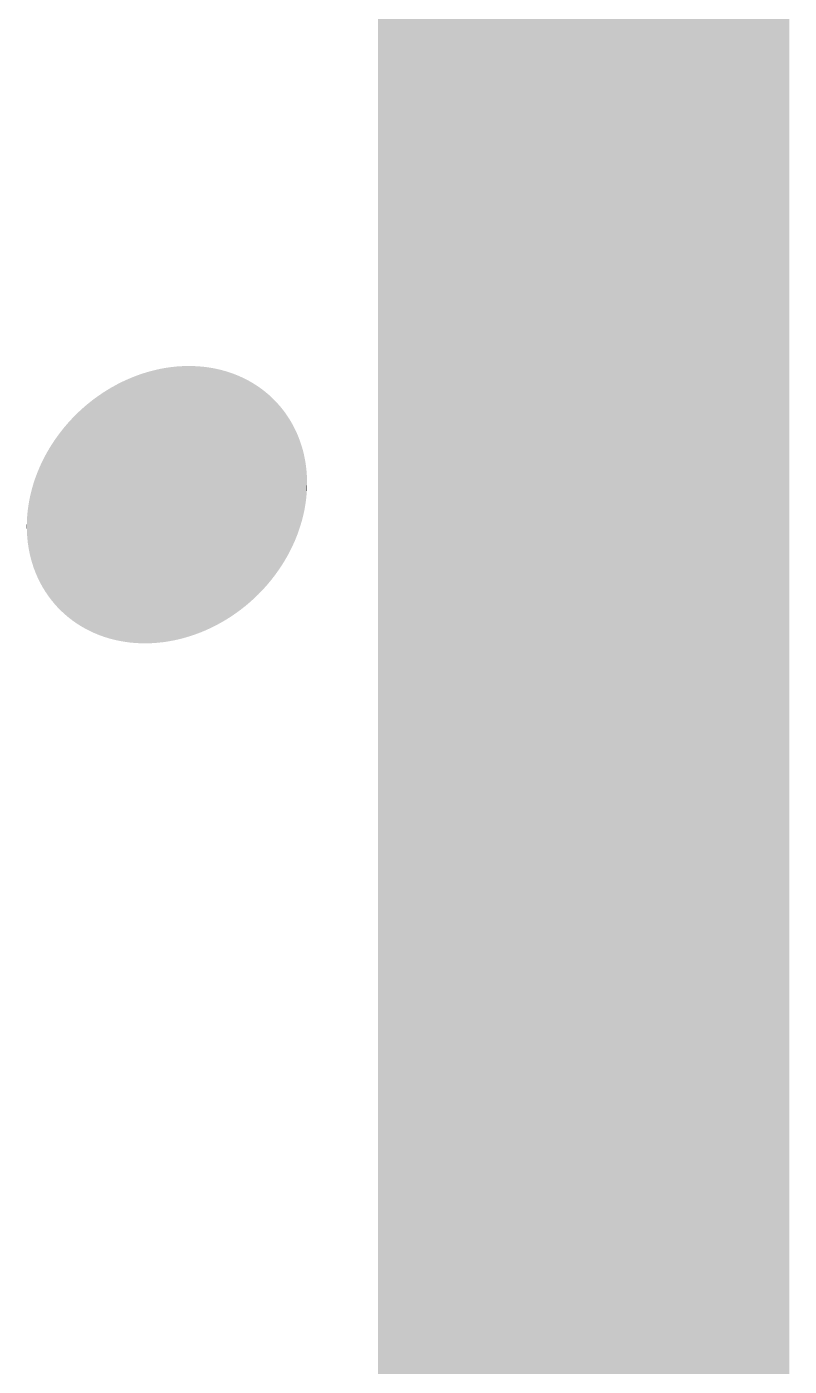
# Model space of a CAD drawing. Extents: x 561.2 to 579.4, y 765.1 to 808.4.
# Drawn here: x 570.9084 to 571.1865, y 772.4378 to 772.9265 of the extents above; entities that cross this region are included whole.
import ezdxf

# ---------------------------------------------------------------- set-up
doc = ezdxf.new("R2010")
doc.units = 0

# ---------------------------------------------------------------- blocks, each defined once
blk = doc.blocks.new('1_24_3')
at = {"color": 0, "linetype": 'Continuous'}
for points in [[(0.6503, 0.82044), (0.65007, 0.82044), (0.65007, -0.58277)], [(0.6503, 0.82044), (0.6503, -0.58432), (0.65007, -0.58277)], [(0.65049, 0.82044), (0.6503, 0.82044), (0.6503, -0.58432)], [(0.65049, 0.82044), (0.65049, -0.58631), (0.6503, -0.58432)], [(0.65059, 0.82044), (0.65049, 0.82044), (0.65049, -0.58631)], [(0.65059, 0.82044), (0.65059, -0.58832), (0.65049, -0.58631)], [(0.71926, 0.82044), (0.65059, 0.82044), (0.65059, -0.77956)], [(0.71926, 0.82044), (0.71926, -0.77956), (0.65059, -0.77956)], [(0.72189, 0.82064), (0.71926, 0.82044), (0.71926, -0.77956)], [(0.72189, 0.82064), (0.72189, -0.77956), (0.71926, -0.77956)], [(0.72453, 0.82074), (0.72189, 0.82064), (0.72189, -0.77956)], [(0.72453, 0.82074), (0.72453, -0.77956), (0.72189, -0.77956)], [(0.72717, 0.82075), (0.72453, 0.82074), (0.72453, -0.77956)], [(0.72717, 0.82075), (0.72717, -0.77956), (0.72453, -0.77956)], [(0.7298, 0.82067), (0.72717, 0.82075), (0.72717, -0.77956)], [(0.7298, 0.82067), (0.7298, -0.77956), (0.72717, -0.77956)], [(0.73244, 0.8205), (0.7298, 0.82067), (0.7298, -0.77956)], [(0.73244, 0.8205), (0.73244, -0.77956), (0.7298, -0.77956)], [(0.73507, 0.82023), (0.73244, 0.8205), (0.73244, -0.77956)], [(0.73507, 0.82023), (0.73507, -0.77956), (0.73244, -0.77956)], [(0.73669, 0.82), (0.73507, 0.82023), (0.73507, -0.77956)], [(0.73669, 0.82), (0.73669, -0.77956), (0.73507, -0.77956)], [(0.73768, 0.81986), (0.73669, 0.82), (0.73669, -0.77956)], [(0.73768, 0.81986), (0.73768, -0.77967), (0.73669, -0.77956)], [(0.739, 0.81963), (0.73768, 0.81986), (0.73768, -0.77967)], [(0.739, 0.81963), (0.739, -0.77981), (0.73768, -0.77967)], [(0.74028, 0.81941), (0.739, 0.81963), (0.739, -0.77981)], [(0.74028, 0.81941), (0.74028, -0.77989), (0.739, -0.77981)], [(0.74133, 0.81919), (0.74028, 0.81941), (0.74028, -0.77989)], [(0.74133, 0.81919), (0.74133, -0.77996), (0.74028, -0.77989)], [(0.74286, 0.81886), (0.74133, 0.81919), (0.74133, -0.77996)], [(0.74286, 0.81886), (0.74286, -0.78), (0.74133, -0.77996)], [(0.74366, 0.81866), (0.74286, 0.81886), (0.74286, -0.78)], [(0.74366, 0.81866), (0.74366, -0.78002), (0.74286, -0.78)], [(0.74543, 0.81822), (0.74366, 0.81866), (0.74366, -0.78002)], [(0.74543, 0.81822), (0.74543, -0.77999), (0.74366, -0.78002)], [(0.74599, 0.81806), (0.74543, 0.81822), (0.74543, -0.77999)], [(0.74599, 0.81806), (0.74599, -0.77998), (0.74543, -0.77999)], [(0.74796, 0.81749), (0.74599, 0.81806), (0.74599, -0.77998)], [(0.74796, 0.81749), (0.74796, -0.77986), (0.74599, -0.77998)], [(0.74831, 0.81738), (0.74796, 0.81749), (0.74796, -0.77986)], [(0.74831, 0.81738), (0.74831, -0.77984), (0.74796, -0.77986)], [(0.75047, 0.81667), (0.74831, 0.81738), (0.74831, -0.77984)], [(0.75047, 0.81667), (0.75047, -0.77962), (0.74831, -0.77984)], [(0.75063, 0.81661), (0.75047, 0.81667), (0.75047, -0.77962)], [(0.75063, 0.81661), (0.75063, -0.77961), (0.75047, -0.77962)], [(0.75293, 0.81577), (0.75063, 0.81661), (0.75063, -0.77961)], [(0.75293, 0.81577), (0.75293, -0.77928), (0.75063, -0.77961)], [(0.75295, 0.81576), (0.75293, 0.81577), (0.75293, -0.77928)], [(0.75295, 0.81576), (0.75295, -0.77927), (0.75293, -0.77928)], [(0.75522, 0.81483), (0.75295, 0.81576), (0.75295, -0.77927)], [(0.75522, 0.81483), (0.75522, -0.77885), (0.75295, -0.77927)], [(0.7554, 0.81476), (0.75522, 0.81483), (0.75522, -0.77885)], [(0.7554, 0.81476), (0.7554, -0.77881), (0.75522, -0.77885)], [(0.75749, 0.81382), (0.7554, 0.81476), (0.7554, -0.77881)], [(0.75749, 0.81382), (0.75749, -0.77833), (0.7554, -0.77881)], [(0.7578, 0.81368), (0.75749, 0.81382), (0.75749, -0.77833)], [(0.7578, 0.81368), (0.7578, -0.77825), (0.75749, -0.77833)], [(0.75974, 0.81272), (0.7578, 0.81368), (0.7578, -0.77825)], [(0.75974, 0.81272), (0.75974, -0.77772), (0.7578, -0.77825)], [(0.76017, 0.81251), (0.75974, 0.81272), (0.75974, -0.77772)], [(0.76017, 0.81251), (0.76017, -0.77758), (0.75974, -0.77772)], [(0.76196, 0.81155), (0.76017, 0.81251), (0.76017, -0.77758)], [(0.76196, 0.81155), (0.76196, -0.77701), (0.76017, -0.77758)], [(0.7625, 0.81126), (0.76196, 0.81155), (0.76196, -0.77701)], [(0.7625, 0.81126), (0.7625, -0.77682), (0.76196, -0.77701)], [(0.76415, 0.81029), (0.7625, 0.81126), (0.7625, -0.77682)], [(0.76415, 0.81029), (0.76415, -0.77622), (0.7625, -0.77682)], [(0.76477, 0.80993), (0.76415, 0.81029), (0.76415, -0.77622)], [(0.76477, 0.80993), (0.76477, -0.77596), (0.76415, -0.77622)], [(0.7663, 0.80896), (0.76477, 0.80993), (0.76477, -0.77596)], [(0.7663, 0.80896), (0.7663, -0.77533), (0.76477, -0.77596)], [(0.767, 0.80851), (0.7663, 0.80896), (0.7663, -0.77533)], [(0.767, 0.80851), (0.767, -0.77501), (0.7663, -0.77533)], [(0.76842, 0.80754), (0.767, 0.80851), (0.767, -0.77501)], [(0.76842, 0.80754), (0.76842, -0.77436), (0.767, -0.77501)], [(0.76918, 0.80702), (0.76842, 0.80754), (0.76842, -0.77436)], [(0.76918, 0.80702), (0.76918, -0.77396), (0.76842, -0.77436)], [(0.77049, 0.80605), (0.76918, 0.80702), (0.76918, -0.77396)], [(0.77049, 0.80605), (0.77049, -0.77329), (0.76918, -0.77396)], [(0.77131, 0.80545), (0.77049, 0.80605), (0.77049, -0.77329)], [(0.77131, 0.80545), (0.77131, -0.77283), (0.77049, -0.77329)], [(0.77252, 0.80449), (0.77131, 0.80545), (0.77131, -0.77283)], [(0.77252, 0.80449), (0.77252, -0.77215), (0.77131, -0.77283)], [(0.77337, 0.80381), (0.77252, 0.80449), (0.77252, -0.77215)], [(0.77337, 0.80381), (0.77337, -0.77162), (0.77252, -0.77215)], [(0.7745, 0.80285), (0.77337, 0.80381), (0.77337, -0.77162)], [(0.7745, 0.80285), (0.7745, -0.77092), (0.77337, -0.77162)], [(0.77538, 0.80209), (0.7745, 0.80285), (0.7745, -0.77092)], [(0.77538, 0.80209), (0.77538, -0.77032), (0.7745, -0.77092)], [(0.77642, 0.80114), (0.77538, 0.80209), (0.77538, -0.77032)], [(0.77642, 0.80114), (0.77642, -0.76961), (0.77538, -0.77032)], [(0.77732, 0.80031), (0.77642, 0.80114), (0.77642, -0.76961)], [(0.77732, 0.80031), (0.77732, -0.76894), (0.77642, -0.76961)], [(0.77829, 0.79935), (0.77732, 0.80031), (0.77732, -0.76894)], [(0.77829, 0.79935), (0.77829, -0.76822), (0.77732, -0.76894)], [(0.7792, 0.79845), (0.77829, 0.79935), (0.77829, -0.76822)], [(0.7792, 0.79845), (0.7792, -0.76748), (0.77829, -0.76822)], [(0.7801, 0.7975), (0.7792, 0.79845), (0.7792, -0.76748)], [(0.7801, 0.7975), (0.7801, -0.76675), (0.7792, -0.76748)], [(0.78101, 0.79653), (0.7801, 0.7975), (0.7801, -0.76675)], [(0.78101, 0.79653), (0.78101, -0.76595), (0.7801, -0.76675)], [(0.78185, 0.79558), (0.78101, 0.79653), (0.78101, -0.76595)], [(0.78185, 0.79558), (0.78185, -0.76521), (0.78101, -0.76595)], [(0.78276, 0.79455), (0.78185, 0.79558), (0.78185, -0.76521)], [(0.78276, 0.79455), (0.78276, -0.76434), (0.78185, -0.76521)], [(0.78353, 0.7936), (0.78276, 0.79455), (0.78276, -0.76434)], [(0.78353, 0.7936), (0.78353, -0.7636), (0.78276, -0.76434)], [(0.78443, 0.79251), (0.78353, 0.7936), (0.78353, -0.7636)], [(0.78443, 0.79251), (0.78443, -0.76267), (0.78353, -0.7636)], [(0.78515, 0.79156), (0.78443, 0.79251), (0.78443, -0.76267)], [(0.78515, 0.79156), (0.78515, -0.76192), (0.78443, -0.76267)], [(0.78603, 0.7904), (0.78515, 0.79156), (0.78515, -0.76192)], [(0.78603, 0.7904), (0.78603, -0.76093), (0.78515, -0.76192)], [(0.78669, 0.78946), (0.78603, 0.7904), (0.78603, -0.76093)], [(0.78669, 0.78946), (0.78669, -0.76018), (0.78603, -0.76093)], [(0.78755, 0.78825), (0.78669, 0.78946), (0.78669, -0.76018)], [(0.78755, 0.78825), (0.78755, -0.75913), (0.78669, -0.76018)], [(0.78816, 0.78731), (0.78755, 0.78825), (0.78755, -0.75913)], [(0.78816, 0.78731), (0.78816, -0.75837), (0.78755, -0.75913)], [(0.78899, 0.78604), (0.78816, 0.78731), (0.78816, -0.75837)], [(0.78899, 0.78604), (0.78899, -0.75726), (0.78816, -0.75837)], [(0.78956, 0.7851), (0.78899, 0.78604), (0.78899, -0.75726)], [(0.78956, 0.7851), (0.78956, -0.75651), (0.78899, -0.75726)], [(0.79036, 0.78378), (0.78956, 0.7851), (0.78956, -0.75651)], [(0.79036, 0.78378), (0.79036, -0.75534), (0.78956, -0.75651)], [(0.79087, 0.78285), (0.79036, 0.78378), (0.79036, -0.75534)], [(0.79087, 0.78285), (0.79087, -0.75459), (0.79036, -0.75534)], [(0.79164, 0.78147), (0.79087, 0.78285), (0.79087, -0.75459)], [(0.79164, 0.78147), (0.79164, -0.75336), (0.79087, -0.75459)], [(0.79211, 0.78056), (0.79164, 0.78147), (0.79164, -0.75336)], [(0.79211, 0.78056), (0.79211, -0.75261), (0.79164, -0.75336)], [(0.79284, 0.77912), (0.79211, 0.78056), (0.79211, -0.75261)], [(0.79284, 0.77912), (0.79284, -0.75132), (0.79211, -0.75261)], [(0.79326, 0.77822), (0.79284, 0.77912), (0.79284, -0.75132)], [(0.79326, 0.77822), (0.79326, -0.75059), (0.79284, -0.75132)], [(0.79396, 0.77672), (0.79326, 0.77822), (0.79326, -0.75059)], [(0.79396, 0.77672), (0.79396, -0.74923), (0.79326, -0.75059)], [(0.79432, 0.77585), (0.79396, 0.77672), (0.79396, -0.74923)], [(0.79432, 0.77585), (0.79432, -0.74852), (0.79396, -0.74923)], [(0.79499, 0.77429), (0.79432, 0.77585), (0.79432, -0.74852)], [(0.79499, 0.77429), (0.79499, -0.74709), (0.79432, -0.74852)], [(0.7953, 0.77346), (0.79499, 0.77429), (0.79499, -0.74709)], [(0.7953, 0.77346), (0.7953, -0.7464), (0.79499, -0.74709)], [(0.79593, 0.77183), (0.7953, 0.77346), (0.7953, -0.7464)], [(0.79593, 0.77183), (0.79593, -0.7449), (0.7953, -0.7464)], [(0.7962, 0.77104), (0.79593, 0.77183), (0.79593, -0.7449)], [(0.7962, 0.77104), (0.7962, -0.74425), (0.79593, -0.7449)], [(0.79678, 0.76933), (0.7962, 0.77104), (0.7962, -0.74425)], [(0.79678, 0.76933), (0.79678, -0.74266), (0.7962, -0.74425)], [(0.797, 0.76861), (0.79678, 0.76933), (0.79678, -0.74266)], [(0.797, 0.76861), (0.797, -0.74207), (0.79678, -0.74266)], [(0.79755, 0.7668), (0.797, 0.76861), (0.797, -0.74207)], [(0.79755, 0.7668), (0.79755, -0.74036), (0.797, -0.74207)], [(0.79771, 0.76618), (0.79755, 0.7668), (0.79755, -0.74036)], [(0.79771, 0.76618), (0.79771, -0.73985), (0.79755, -0.74036)], [(0.79822, 0.76425), (0.79771, 0.76618), (0.79771, -0.73985)], [(0.79822, 0.76425), (0.79822, -0.73799), (0.79771, -0.73985)], [(0.79833, 0.76378), (0.79822, 0.76425), (0.79822, -0.73799)], [(0.79833, 0.76378), (0.79833, -0.7376), (0.79822, -0.73799)], [(0.7988, 0.76167), (0.79833, 0.76378), (0.79833, -0.7376)], [(0.7988, 0.76167), (0.7988, -0.73555), (0.79833, -0.7376)], [(0.79885, 0.76142), (0.7988, 0.76167), (0.7988, -0.73555)], [(0.79885, 0.76142), (0.79885, -0.73533), (0.7988, -0.73555)], [(0.79928, 0.75914), (0.79885, 0.76142), (0.79885, -0.73533)], [(0.79928, 0.75914), (0.79928, -0.73304), (0.79885, -0.73533)], [(0.7993, 0.75908), (0.79928, 0.75914), (0.79928, -0.73304)], [(0.7993, 0.75908), (0.7993, -0.73296), (0.79928, -0.73304)], [(0.79962, 0.75696), (0.7993, 0.75908), (0.7993, -0.73296)], [(0.79962, 0.75696), (0.79962, -0.73074), (0.7993, -0.73296)], [(0.79969, 0.75647), (0.79962, 0.75696), (0.79962, -0.73074)], [(0.79969, 0.75647), (0.79969, -0.73001), (0.79962, -0.73074)], [(0.79986, 0.75506), (0.79969, 0.75647), (0.79969, -0.73001)], [(0.79986, 0.75506), (0.79986, -0.72842), (0.79969, -0.73001)], [(0.8, 0.75385), (0.79986, 0.75506), (0.79986, -0.72842)], [(0.8, 0.75385), (0.8, -0.72614), (0.79986, -0.72842)], [(0.65004, 0.61762), (0.65, 0.61633), (0.65, -0.58234)], [(0.65004, 0.61762), (0.65004, -0.5826), (0.65, -0.58234)], [(0.65007, 0.61851), (0.65004, 0.61762), (0.65004, -0.5826)], [(0.65007, 0.61851), (0.65007, -0.58277), (0.65004, -0.5826)], [(0.57664, 0.0734), (0.5753, 0.07326), (0.5753, -0.02658)], [(0.57664, 0.0734), (0.57664, -0.02629), (0.5753, -0.02658)], [(0.57731, 0.07344), (0.57664, 0.0734), (0.57664, -0.02629)], [(0.57731, 0.07344), (0.57731, -0.02614), (0.57664, -0.02629)], [(0.57866, 0.07353), (0.57731, 0.07344), (0.57731, -0.02614)], [(0.57866, 0.07353), (0.57866, -0.02579), (0.57731, -0.02614)], [(0.57932, 0.07355), (0.57866, 0.07353), (0.57866, -0.02579)], [(0.57932, 0.07355), (0.57932, -0.02562), (0.57866, -0.02579)], [(0.58063, 0.07358), (0.57932, 0.07355), (0.57932, -0.02562)], [(0.58063, 0.07358), (0.58063, -0.02523), (0.57932, -0.02562)], [(0.5813, 0.07358), (0.58063, 0.07358), (0.58063, -0.02523)], [(0.5813, 0.07358), (0.5813, -0.02504), (0.58063, -0.02523)], [(0.58261, 0.07356), (0.5813, 0.07358), (0.5813, -0.02504)], [(0.58261, 0.07356), (0.58261, -0.0246), (0.5813, -0.02504)], [(0.58326, 0.07352), (0.58261, 0.07356), (0.58261, -0.0246)], [(0.58326, 0.07352), (0.58326, -0.02438), (0.58261, -0.0246)], [(0.58458, 0.07345), (0.58326, 0.07352), (0.58326, -0.02438)], [(0.58458, 0.07345), (0.58458, -0.02388), (0.58326, -0.02438)], [(0.58523, 0.07339), (0.58458, 0.07345), (0.58458, -0.02388)], [(0.58523, 0.07339), (0.58523, -0.02364), (0.58458, -0.02388)], [(0.58654, 0.07327), (0.58523, 0.07339), (0.58523, -0.02364)], [(0.55877, 0.06879), (0.55749, 0.06821), (0.55749, -0.02705)], [(0.55877, 0.06879), (0.55877, -0.02722), (0.55749, -0.02705)], [(0.5594, 0.06905), (0.55877, 0.06879), (0.55877, -0.02722)], [(0.5594, 0.06905), (0.5594, -0.02731), (0.55877, -0.02722)], [(0.56071, 0.0696), (0.5594, 0.06905), (0.5594, -0.02731)], [(0.56071, 0.0696), (0.56071, -0.02743), (0.5594, -0.02731)], [(0.56136, 0.06985), (0.56071, 0.0696), (0.56071, -0.02743)], [(0.56136, 0.06985), (0.56136, -0.02749), (0.56071, -0.02743)], [(0.56268, 0.07034), (0.56136, 0.06985), (0.56136, -0.02749)], [(0.56268, 0.07034), (0.56268, -0.02756), (0.56136, -0.02749)], [(0.56333, 0.07056), (0.56268, 0.07034), (0.56268, -0.02756)], [(0.56333, 0.07056), (0.56333, -0.02759), (0.56268, -0.02756)], [(0.56464, 0.071), (0.56333, 0.07056), (0.56333, -0.02759)], [(0.56464, 0.071), (0.56464, -0.02761), (0.56333, -0.02759)], [(0.5653, 0.0712), (0.56464, 0.071), (0.56464, -0.02761)], [(0.5653, 0.0712), (0.5653, -0.02762), (0.56464, -0.02761)], [(0.56662, 0.07159), (0.5653, 0.0712), (0.5653, -0.02762)], [(0.56662, 0.07159), (0.56662, -0.02758), (0.5653, -0.02762)], [(0.56728, 0.07176), (0.56662, 0.07159), (0.56662, -0.02758)], [(0.56728, 0.07176), (0.56728, -0.02757), (0.56662, -0.02758)], [(0.56862, 0.0721), (0.56728, 0.07176), (0.56728, -0.02757)], [(0.56862, 0.0721), (0.56862, -0.02748), (0.56728, -0.02757)], [(0.56929, 0.07225), (0.56862, 0.0721), (0.56862, -0.02748)], [(0.56929, 0.07225), (0.56929, -0.02743), (0.56862, -0.02748)], [(0.57064, 0.07255), (0.56929, 0.07225), (0.56929, -0.02743)], [(0.57064, 0.07255), (0.57064, -0.02729), (0.56929, -0.02743)], [(0.5713, 0.07267), (0.57064, 0.07255), (0.57064, -0.02729)], [(0.5713, 0.07267), (0.5713, -0.02723), (0.57064, -0.02729)], [(0.57263, 0.07291), (0.5713, 0.07267), (0.5713, -0.02723)], [(0.57263, 0.07291), (0.57263, -0.02704), (0.5713, -0.02723)], [(0.57331, 0.073), (0.57263, 0.07291), (0.57263, -0.02704)], [(0.57331, 0.073), (0.57331, -0.02694), (0.57263, -0.02704)], [(0.57463, 0.07319), (0.57331, 0.073), (0.57331, -0.02694)], [(0.57463, 0.07319), (0.57463, -0.0267), (0.57331, -0.02694)], [(0.5753, 0.07326), (0.57463, 0.07319), (0.57463, -0.0267)], [(0.5753, 0.07326), (0.5753, -0.02658), (0.57463, -0.0267)], [(0.58654, 0.07327), (0.58654, -0.02309), (0.58523, -0.02364)], [(0.58717, 0.07319), (0.58654, 0.07327), (0.58654, -0.02309)], [(0.58717, 0.07319), (0.58717, -0.02283), (0.58654, -0.02309)], [(0.58845, 0.07301), (0.58717, 0.07319), (0.58717, -0.02283)], [(0.58845, 0.07301), (0.58845, -0.02224), (0.58717, -0.02283)], [(0.58908, 0.0729), (0.58845, 0.07301), (0.58845, -0.02224)], [(0.58908, 0.0729), (0.58908, -0.02195), (0.58845, -0.02224)], [(0.59034, 0.07268), (0.58908, 0.0729), (0.58908, -0.02195)], [(0.59034, 0.07268), (0.59034, -0.02132), (0.58908, -0.02195)], [(0.59097, 0.07254), (0.59034, 0.07268), (0.59034, -0.02132)], [(0.59097, 0.07254), (0.59097, -0.02101), (0.59034, -0.02132)], [(0.59222, 0.07226), (0.59097, 0.07254), (0.59097, -0.02101)], [(0.59222, 0.07226), (0.59222, -0.02031), (0.59097, -0.02101)], [(0.59345, 0.07194), (0.59222, 0.07226), (0.59222, -0.02031)], [(0.59345, 0.07194), (0.59345, -0.01963), (0.59222, -0.02031)], [(0.59408, 0.07177), (0.59345, 0.07194), (0.59345, -0.01963)], [(0.59408, 0.07177), (0.59408, -0.01925), (0.59345, -0.01963)], [(0.59588, 0.07121), (0.59408, 0.07177), (0.59408, -0.01925)], [(0.59588, 0.07121), (0.59588, -0.01815), (0.59408, -0.01925)], [(0.59766, 0.07058), (0.59588, 0.07121), (0.59588, -0.01814)], [(0.59588, 0.07121), (0.59588, 0.07121), (0.59588, -0.01815)], [(0.59588, 0.07121), (0.59588, -0.01814), (0.59588, -0.01815)], [(0.59766, 0.07058), (0.59766, -0.01694), (0.59588, -0.01814)], [(0.59823, 0.07034), (0.59766, 0.07058), (0.59766, -0.01694)], [(0.59823, 0.07034), (0.59823, -0.01655), (0.59766, -0.01694)], [(0.5994, 0.06986), (0.59823, 0.07034), (0.59823, -0.01655)], [(0.5994, 0.06986), (0.5994, -0.01569), (0.59823, -0.01655)], [(0.59996, 0.0696), (0.5994, 0.06986), (0.5994, -0.01569)], [(0.59996, 0.0696), (0.59996, -0.01528), (0.5994, -0.01569)], [(0.60111, 0.06907), (0.59996, 0.0696), (0.59996, -0.01528)], [(0.60111, 0.06907), (0.60111, -0.01437), (0.59996, -0.01528)], [(0.60164, 0.0688), (0.60111, 0.06907), (0.60111, -0.01437)], [(0.60164, 0.0688), (0.60164, -0.01395), (0.60111, -0.01437)], [(0.60276, 0.06822), (0.60164, 0.0688), (0.60164, -0.01395)], [(0.55005, 0.06411), (0.54828, 0.06291), (0.54828, -0.02461)], [(0.55005, 0.06411), (0.55005, -0.02525), (0.54828, -0.02461)], [(0.55006, 0.06411), (0.55005, 0.06411), (0.55005, -0.02525)], [(0.55006, 0.06411), (0.55006, -0.02525), (0.55005, -0.02525)], [(0.55185, 0.06521), (0.55006, 0.06411), (0.55006, -0.02525)], [(0.55185, 0.06521), (0.55185, -0.02581), (0.55006, -0.02525)], [(0.55248, 0.0656), (0.55185, 0.06521), (0.55185, -0.02581)], [(0.55248, 0.0656), (0.55248, -0.02597), (0.55185, -0.02581)], [(0.55371, 0.06628), (0.55248, 0.0656), (0.55248, -0.02597)], [(0.55371, 0.06628), (0.55371, -0.0263), (0.55248, -0.02597)], [(0.55497, 0.06697), (0.55371, 0.06628), (0.55371, -0.0263)], [(0.55497, 0.06697), (0.55497, -0.02658), (0.55371, -0.0263)], [(0.55559, 0.06728), (0.55497, 0.06697), (0.55497, -0.02658)], [(0.55559, 0.06728), (0.55559, -0.02671), (0.55497, -0.02658)], [(0.55685, 0.06791), (0.55559, 0.06728), (0.55559, -0.02671)], [(0.55685, 0.06791), (0.55685, -0.02694), (0.55559, -0.02671)], [(0.55749, 0.06821), (0.55685, 0.06791), (0.55685, -0.02694)], [(0.55749, 0.06821), (0.55749, -0.02705), (0.55685, -0.02694)], [(0.60276, 0.06822), (0.60276, -0.01301), (0.60164, -0.01395)], [(0.60328, 0.06792), (0.60276, 0.06822), (0.60276, -0.01301)], [(0.60328, 0.06792), (0.60328, -0.01256), (0.60276, -0.01301)], [(0.60436, 0.0673), (0.60328, 0.06792), (0.60328, -0.01256)], [(0.60436, 0.0673), (0.60436, -0.01159), (0.60328, -0.01256)], [(0.60487, 0.06697), (0.60436, 0.0673), (0.60436, -0.01159)], [(0.60487, 0.06697), (0.60487, -0.01112), (0.60436, -0.01159)], [(0.60593, 0.0663), (0.60487, 0.06697), (0.60487, -0.01112)], [(0.60593, 0.0663), (0.60593, -0.01011), (0.60487, -0.01112)], [(0.60642, 0.06596), (0.60593, 0.0663), (0.60593, -0.01011)], [(0.60642, 0.06596), (0.60642, -0.00963), (0.60593, -0.01011)], [(0.60744, 0.06524), (0.60642, 0.06596), (0.60642, -0.00963)], [(0.60744, 0.06524), (0.60744, -0.00857), (0.60642, -0.00963)], [(0.60791, 0.06488), (0.60744, 0.06524), (0.60744, -0.00857)], [(0.60791, 0.06488), (0.60791, -0.00809), (0.60744, -0.00857)], [(0.60889, 0.06411), (0.60791, 0.06488), (0.60791, -0.00809)], [(0.60889, 0.06411), (0.60889, -0.007), (0.60791, -0.00809)], [(0.60935, 0.06373), (0.60889, 0.06411), (0.60889, -0.007)], [(0.60935, 0.06373), (0.60935, -0.0065), (0.60889, -0.007)], [(0.6103, 0.06293), (0.60935, 0.06373), (0.60935, -0.0065)], [(0.54318, 0.05898), (0.54265, 0.05853), (0.54265, -0.02195)], [(0.54318, 0.05898), (0.54318, -0.02226), (0.54265, -0.02195)], [(0.54429, 0.05992), (0.54318, 0.05898), (0.54318, -0.02226)], [(0.54429, 0.05992), (0.54429, -0.02283), (0.54318, -0.02226)], [(0.54483, 0.06034), (0.54429, 0.05992), (0.54429, -0.02283)], [(0.54483, 0.06034), (0.54483, -0.02311), (0.54429, -0.02283)], [(0.54598, 0.06125), (0.54483, 0.06034), (0.54483, -0.02311)], [(0.54598, 0.06125), (0.54598, -0.02364), (0.54483, -0.02311)], [(0.54654, 0.06166), (0.54598, 0.06125), (0.54598, -0.02364)], [(0.54654, 0.06166), (0.54654, -0.0239), (0.54598, -0.02364)], [(0.5477, 0.06252), (0.54654, 0.06166), (0.54654, -0.0239)], [(0.5477, 0.06252), (0.5477, -0.02437), (0.54654, -0.0239)], [(0.54828, 0.06291), (0.5477, 0.06252), (0.5477, -0.02437)], [(0.54828, 0.06291), (0.54828, -0.02461), (0.5477, -0.02437)], [(0.6103, 0.06293), (0.6103, -0.00537), (0.60935, -0.0065)], [(0.61073, 0.06252), (0.6103, 0.06293), (0.6103, -0.00537)], [(0.61073, 0.06252), (0.61073, -0.00486), (0.6103, -0.00537)], [(0.61164, 0.06167), (0.61073, 0.06252), (0.61073, -0.00486)], [(0.61164, 0.06167), (0.61164, -0.00369), (0.61073, -0.00486)], [(0.61248, 0.06082), (0.61164, 0.06167), (0.61164, -0.00369)], [(0.61248, 0.06082), (0.61248, -0.00261), (0.61164, -0.00369)], [(0.61292, 0.06036), (0.61248, 0.06082), (0.61248, -0.00261)], [(0.61292, 0.06036), (0.61292, -0.00199), (0.61248, -0.00261)], [(0.61412, 0.05902), (0.61292, 0.06036), (0.61292, -0.00199)], [(0.61412, 0.05902), (0.61412, -0.0003), (0.61292, -0.00199)], [(0.61415, 0.05899), (0.61412, 0.05902), (0.61412, -0.0003)], [(0.61415, 0.05899), (0.61415, -0.00026), (0.61412, -0.0003)], [(0.61531, 0.05757), (0.61415, 0.05899), (0.61415, -0.00026)], [(0.53803, 0.05405), (0.53704, 0.05296), (0.53704, -0.01815)], [(0.53803, 0.05405), (0.53803, -0.01891), (0.53704, -0.01815)], [(0.53849, 0.05454), (0.53803, 0.05405), (0.53803, -0.01891)], [(0.53849, 0.05454), (0.53849, -0.01927), (0.53803, -0.01891)], [(0.53952, 0.0556), (0.53849, 0.05454), (0.53849, -0.01927)], [(0.53952, 0.0556), (0.53952, -0.01999), (0.53849, -0.01927)], [(0.54001, 0.05607), (0.53952, 0.0556), (0.53952, -0.01999)], [(0.54001, 0.05607), (0.54001, -0.02034), (0.53952, -0.01999)], [(0.54106, 0.05709), (0.54001, 0.05607), (0.54001, -0.02034)], [(0.54106, 0.05709), (0.54106, -0.02101), (0.54001, -0.02034)], [(0.54157, 0.05755), (0.54106, 0.05709), (0.54106, -0.02101)], [(0.54157, 0.05755), (0.54157, -0.02133), (0.54106, -0.02101)], [(0.54265, 0.05853), (0.54157, 0.05755), (0.54157, -0.02133)], [(0.54265, 0.05853), (0.54265, -0.02195), (0.54157, -0.02133)], [(0.61531, 0.05757), (0.61531, 0.00155), (0.61415, -0.00026)], [(0.61566, 0.05709), (0.61531, 0.05757), (0.61531, 0.00155)], [(0.61566, 0.05709), (0.61566, 0.0021), (0.61531, 0.00155)], [(0.6164, 0.05609), (0.61566, 0.05709), (0.61566, 0.0021)], [(0.6164, 0.05609), (0.6164, 0.00336), (0.61566, 0.0021)], [(0.61673, 0.0556), (0.6164, 0.05609), (0.6164, 0.00336)], [(0.61673, 0.0556), (0.61673, 0.00391), (0.6164, 0.00336)], [(0.61742, 0.05457), (0.61673, 0.0556), (0.61673, 0.00391)], [(0.61742, 0.05457), (0.61742, 0.0052), (0.61673, 0.00391)], [(0.61773, 0.05406), (0.61742, 0.05457), (0.61742, 0.0052)], [(0.61773, 0.05406), (0.61773, 0.00576), (0.61742, 0.0052)], [(0.61839, 0.05298), (0.61773, 0.05406), (0.61773, 0.00576)], [(0.5343, 0.04966), (0.53346, 0.04858), (0.53346, -0.01485)], [(0.5343, 0.04966), (0.5343, -0.01571), (0.53346, -0.01485)], [(0.5352, 0.05082), (0.5343, 0.04966), (0.5343, -0.01571)], [(0.5352, 0.05082), (0.5352, -0.01655), (0.5343, -0.01571)], [(0.53564, 0.05134), (0.5352, 0.05082), (0.5352, -0.01655)], [(0.53564, 0.05134), (0.53564, -0.01696), (0.5352, -0.01655)], [(0.53659, 0.05246), (0.53564, 0.05134), (0.53564, -0.01696)], [(0.53659, 0.05246), (0.53659, -0.01776), (0.53564, -0.01696)], [(0.53704, 0.05296), (0.53659, 0.05246), (0.53659, -0.01776)], [(0.53704, 0.05296), (0.53704, -0.01815), (0.53659, -0.01776)], [(0.61839, 0.05298), (0.61839, 0.00708), (0.61773, 0.00576)], [(0.61867, 0.05247), (0.61839, 0.05298), (0.61839, 0.00708)], [(0.61867, 0.05247), (0.61867, 0.00765), (0.61839, 0.00708)], [(0.61927, 0.05136), (0.61867, 0.05247), (0.61867, 0.00765)], [(0.61927, 0.05136), (0.61927, 0.00899), (0.61867, 0.00765)], [(0.61954, 0.05082), (0.61927, 0.05136), (0.61927, 0.00899)], [(0.61954, 0.05082), (0.61954, 0.00956), (0.61927, 0.00899)], [(0.62009, 0.04969), (0.61954, 0.05082), (0.61954, 0.00956)], [(0.62009, 0.04969), (0.62009, 0.0109), (0.61954, 0.00956)], [(0.62033, 0.04915), (0.62009, 0.04969), (0.62009, 0.0109)], [(0.62033, 0.04915), (0.62033, 0.01147), (0.62009, 0.0109)], [(0.62083, 0.04799), (0.62033, 0.04915), (0.62033, 0.01147)], [(0.53063, 0.04442), (0.53028, 0.04387), (0.53028, -0.01112)], [(0.53063, 0.04442), (0.53063, -0.0116), (0.53028, -0.01112)], [(0.53179, 0.04622), (0.53063, 0.04442), (0.53063, -0.0116)], [(0.53179, 0.04622), (0.53179, -0.01303), (0.53063, -0.0116)], [(0.53181, 0.04626), (0.53179, 0.04622), (0.53179, -0.01303)], [(0.53181, 0.04626), (0.53181, -0.01305), (0.53179, -0.01303)], [(0.53301, 0.04795), (0.53181, 0.04626), (0.53181, -0.01305)], [(0.53301, 0.04795), (0.53301, -0.0144), (0.53181, -0.01305)], [(0.53346, 0.04858), (0.53301, 0.04795), (0.53301, -0.0144)], [(0.53346, 0.04858), (0.53346, -0.01485), (0.53301, -0.0144)], [(0.62083, 0.04799), (0.62083, 0.01283), (0.62033, 0.01147)], [(0.62104, 0.04743), (0.62083, 0.04799), (0.62083, 0.01283)], [(0.62104, 0.04743), (0.62104, 0.01341), (0.62083, 0.01283)], [(0.6215, 0.04623), (0.62104, 0.04743), (0.62104, 0.01341)], [(0.6215, 0.04623), (0.6215, 0.0148), (0.62104, 0.01341)], [(0.62169, 0.04567), (0.6215, 0.04623), (0.6215, 0.0148)], [(0.62169, 0.04567), (0.62169, 0.01538), (0.6215, 0.0148)], [(0.6221, 0.04445), (0.62169, 0.04567), (0.62169, 0.01538)], [(0.6221, 0.04445), (0.6221, 0.01678), (0.62169, 0.01538)], [(0.62227, 0.04386), (0.6221, 0.04445), (0.6221, 0.01678)], [(0.52821, 0.0402), (0.52755, 0.03888), (0.52755, -0.00702)], [(0.52821, 0.0402), (0.52821, -0.0081), (0.52755, -0.00702)], [(0.52851, 0.04077), (0.52821, 0.0402), (0.52821, -0.0081)], [(0.52851, 0.04077), (0.52851, -0.0086), (0.52821, -0.0081)], [(0.52921, 0.04206), (0.52851, 0.04077), (0.52851, -0.0086)], [(0.52921, 0.04206), (0.52921, -0.00964), (0.52851, -0.0086)], [(0.52954, 0.04261), (0.52921, 0.04206), (0.52921, -0.00964)], [(0.52954, 0.04261), (0.52954, -0.01013), (0.52921, -0.00964)], [(0.53028, 0.04387), (0.52954, 0.04261), (0.52954, -0.01013)], [(0.53028, 0.04387), (0.53028, -0.01112), (0.52954, -0.01013)], [(0.62227, 0.04386), (0.62227, 0.01736), (0.6221, 0.01678)], [(0.62262, 0.04264), (0.62227, 0.04386), (0.62227, 0.01736)], [(0.62262, 0.04264), (0.62262, 0.01876), (0.62227, 0.01736)], [(0.62276, 0.04204), (0.62262, 0.04264), (0.62262, 0.01876)], [(0.62276, 0.04204), (0.62276, 0.01932), (0.62262, 0.01876)], [(0.62306, 0.0408), (0.62276, 0.04204), (0.62276, 0.01932)], [(0.62306, 0.0408), (0.62306, 0.02073), (0.62276, 0.01932)], [(0.62318, 0.04018), (0.62306, 0.0408), (0.62306, 0.02073)], [(0.62318, 0.04018), (0.62318, 0.0213), (0.62306, 0.02073)], [(0.62342, 0.03891), (0.62318, 0.04018), (0.62318, 0.0213)], [(0.52561, 0.03449), (0.52511, 0.03313), (0.52511, -0.00203)], [(0.52561, 0.03449), (0.52561, -0.00319), (0.52511, -0.00203)], [(0.52585, 0.03506), (0.52561, 0.03449), (0.52561, -0.00319)], [(0.52585, 0.03506), (0.52585, -0.00373), (0.52561, -0.00319)], [(0.5264, 0.0364), (0.52585, 0.03506), (0.52585, -0.00373)], [(0.5264, 0.0364), (0.5264, -0.00485), (0.52585, -0.00373)], [(0.52666, 0.03698), (0.5264, 0.0364), (0.5264, -0.00485)], [(0.52666, 0.03698), (0.52666, -0.00539), (0.5264, -0.00485)], [(0.52727, 0.03832), (0.52666, 0.03698), (0.52666, -0.00539)], [(0.52727, 0.03832), (0.52727, -0.0065), (0.52666, -0.00539)], [(0.52755, 0.03888), (0.52727, 0.03832), (0.52727, -0.0065)], [(0.52755, 0.03888), (0.52755, -0.00702), (0.52727, -0.0065)], [(0.62342, 0.03891), (0.62342, 0.02274), (0.62318, 0.0213)], [(0.62352, 0.03829), (0.62342, 0.03891), (0.62342, 0.02274)], [(0.62352, 0.03829), (0.62352, 0.02329), (0.62342, 0.02274)], [(0.62371, 0.03701), (0.62352, 0.03829), (0.62352, 0.02329)], [(0.62371, 0.03701), (0.62371, 0.02475), (0.62352, 0.02329)], [(0.62378, 0.03635), (0.62371, 0.03701), (0.62371, 0.02475)], [(0.62378, 0.03635), (0.62378, 0.0253), (0.62371, 0.02475)], [(0.62392, 0.0351), (0.62378, 0.03635), (0.62378, 0.0253)], [(0.62392, 0.0351), (0.62392, 0.02675), (0.62378, 0.0253)], [(0.62397, 0.03439), (0.62392, 0.0351), (0.62392, 0.02675)], [(0.62397, 0.03439), (0.62397, 0.02726), (0.62392, 0.02675)], [(0.62405, 0.03318), (0.62397, 0.03439), (0.62397, 0.02726)], [(0.52424, 0.03059), (0.52384, 0.02918), (0.52384, 0.00152)], [(0.52424, 0.03059), (0.52424, 0.0003), (0.52384, 0.00152)], [(0.52443, 0.03116), (0.52424, 0.03059), (0.52424, 0.0003)], [(0.52443, 0.03116), (0.52443, -0.00027), (0.52424, 0.0003)], [(0.52489, 0.03255), (0.52443, 0.03116), (0.52443, -0.00027)], [(0.52489, 0.03255), (0.52489, -0.00147), (0.52443, -0.00027)], [(0.52511, 0.03313), (0.52489, 0.03255), (0.52489, -0.00147)], [(0.52511, 0.03313), (0.52511, -0.00203), (0.52489, -0.00147)], [(0.62405, 0.03318), (0.62405, 0.02878), (0.62397, 0.02726)], [(0.62407, 0.03224), (0.62405, 0.03318), (0.62405, 0.02878)], [(0.62407, 0.03224), (0.62407, 0.02923), (0.62405, 0.02878)], [(0.6241, 0.0312), (0.62407, 0.03224), (0.62407, 0.02923)], [(0.52276, 0.02467), (0.52251, 0.02322), (0.52251, 0.00705)], [(0.52276, 0.02467), (0.52276, 0.00578), (0.52251, 0.00705)], [(0.52288, 0.02524), (0.52276, 0.02467), (0.52276, 0.00578)], [(0.52288, 0.02524), (0.52288, 0.00516), (0.52276, 0.00578)], [(0.52318, 0.02664), (0.52288, 0.02524), (0.52288, 0.00516)], [(0.52318, 0.02664), (0.52318, 0.00392), (0.52288, 0.00516)], [(0.52332, 0.02721), (0.52318, 0.02664), (0.52318, 0.00392)], [(0.52332, 0.02721), (0.52332, 0.00333), (0.52318, 0.00392)], [(0.52367, 0.02861), (0.52332, 0.02721), (0.52332, 0.00333)], [(0.52367, 0.02861), (0.52367, 0.00211), (0.52332, 0.00333)], [(0.52384, 0.02918), (0.52367, 0.02861), (0.52367, 0.00211)], [(0.52384, 0.02918), (0.52384, 0.00152), (0.52367, 0.00211)], [(0.52215, 0.02067), (0.52202, 0.01921), (0.52202, 0.01087)], [(0.52215, 0.02067), (0.52215, 0.00962), (0.52202, 0.01087)], [(0.52222, 0.02121), (0.52215, 0.02067), (0.52215, 0.00962)], [(0.52222, 0.02121), (0.52222, 0.00896), (0.52215, 0.00962)], [(0.52242, 0.02267), (0.52222, 0.02121), (0.52222, 0.00896)], [(0.52242, 0.02267), (0.52242, 0.00768), (0.52222, 0.00896)], [(0.52251, 0.02322), (0.52242, 0.02267), (0.52242, 0.00768)], [(0.52251, 0.02322), (0.52251, 0.00705), (0.52242, 0.00768)], [(0.52186, 0.01674), (0.52186, 0.01372), (0.52184, 0.01476)], [(0.52189, 0.01719), (0.52186, 0.01674), (0.52186, 0.01372)], [(0.52189, 0.01719), (0.52189, 0.01279), (0.52186, 0.01372)], [(0.52197, 0.01871), (0.52189, 0.01719), (0.52189, 0.01279)], [(0.52197, 0.01871), (0.52197, 0.01158), (0.52189, 0.01279)], [(0.52202, 0.01921), (0.52197, 0.01871), (0.52197, 0.01158)], [(0.52202, 0.01921), (0.52202, 0.01087), (0.52197, 0.01158)]]:
    blk.add_solid(points, dxfattribs=at)

msp = doc.modelspace()

# ---------------------------------------------------------------- block references
msp.add_blockref('1_24_3', (570.38653, 772.72913))

doc.saveas('drawing.dxf')
